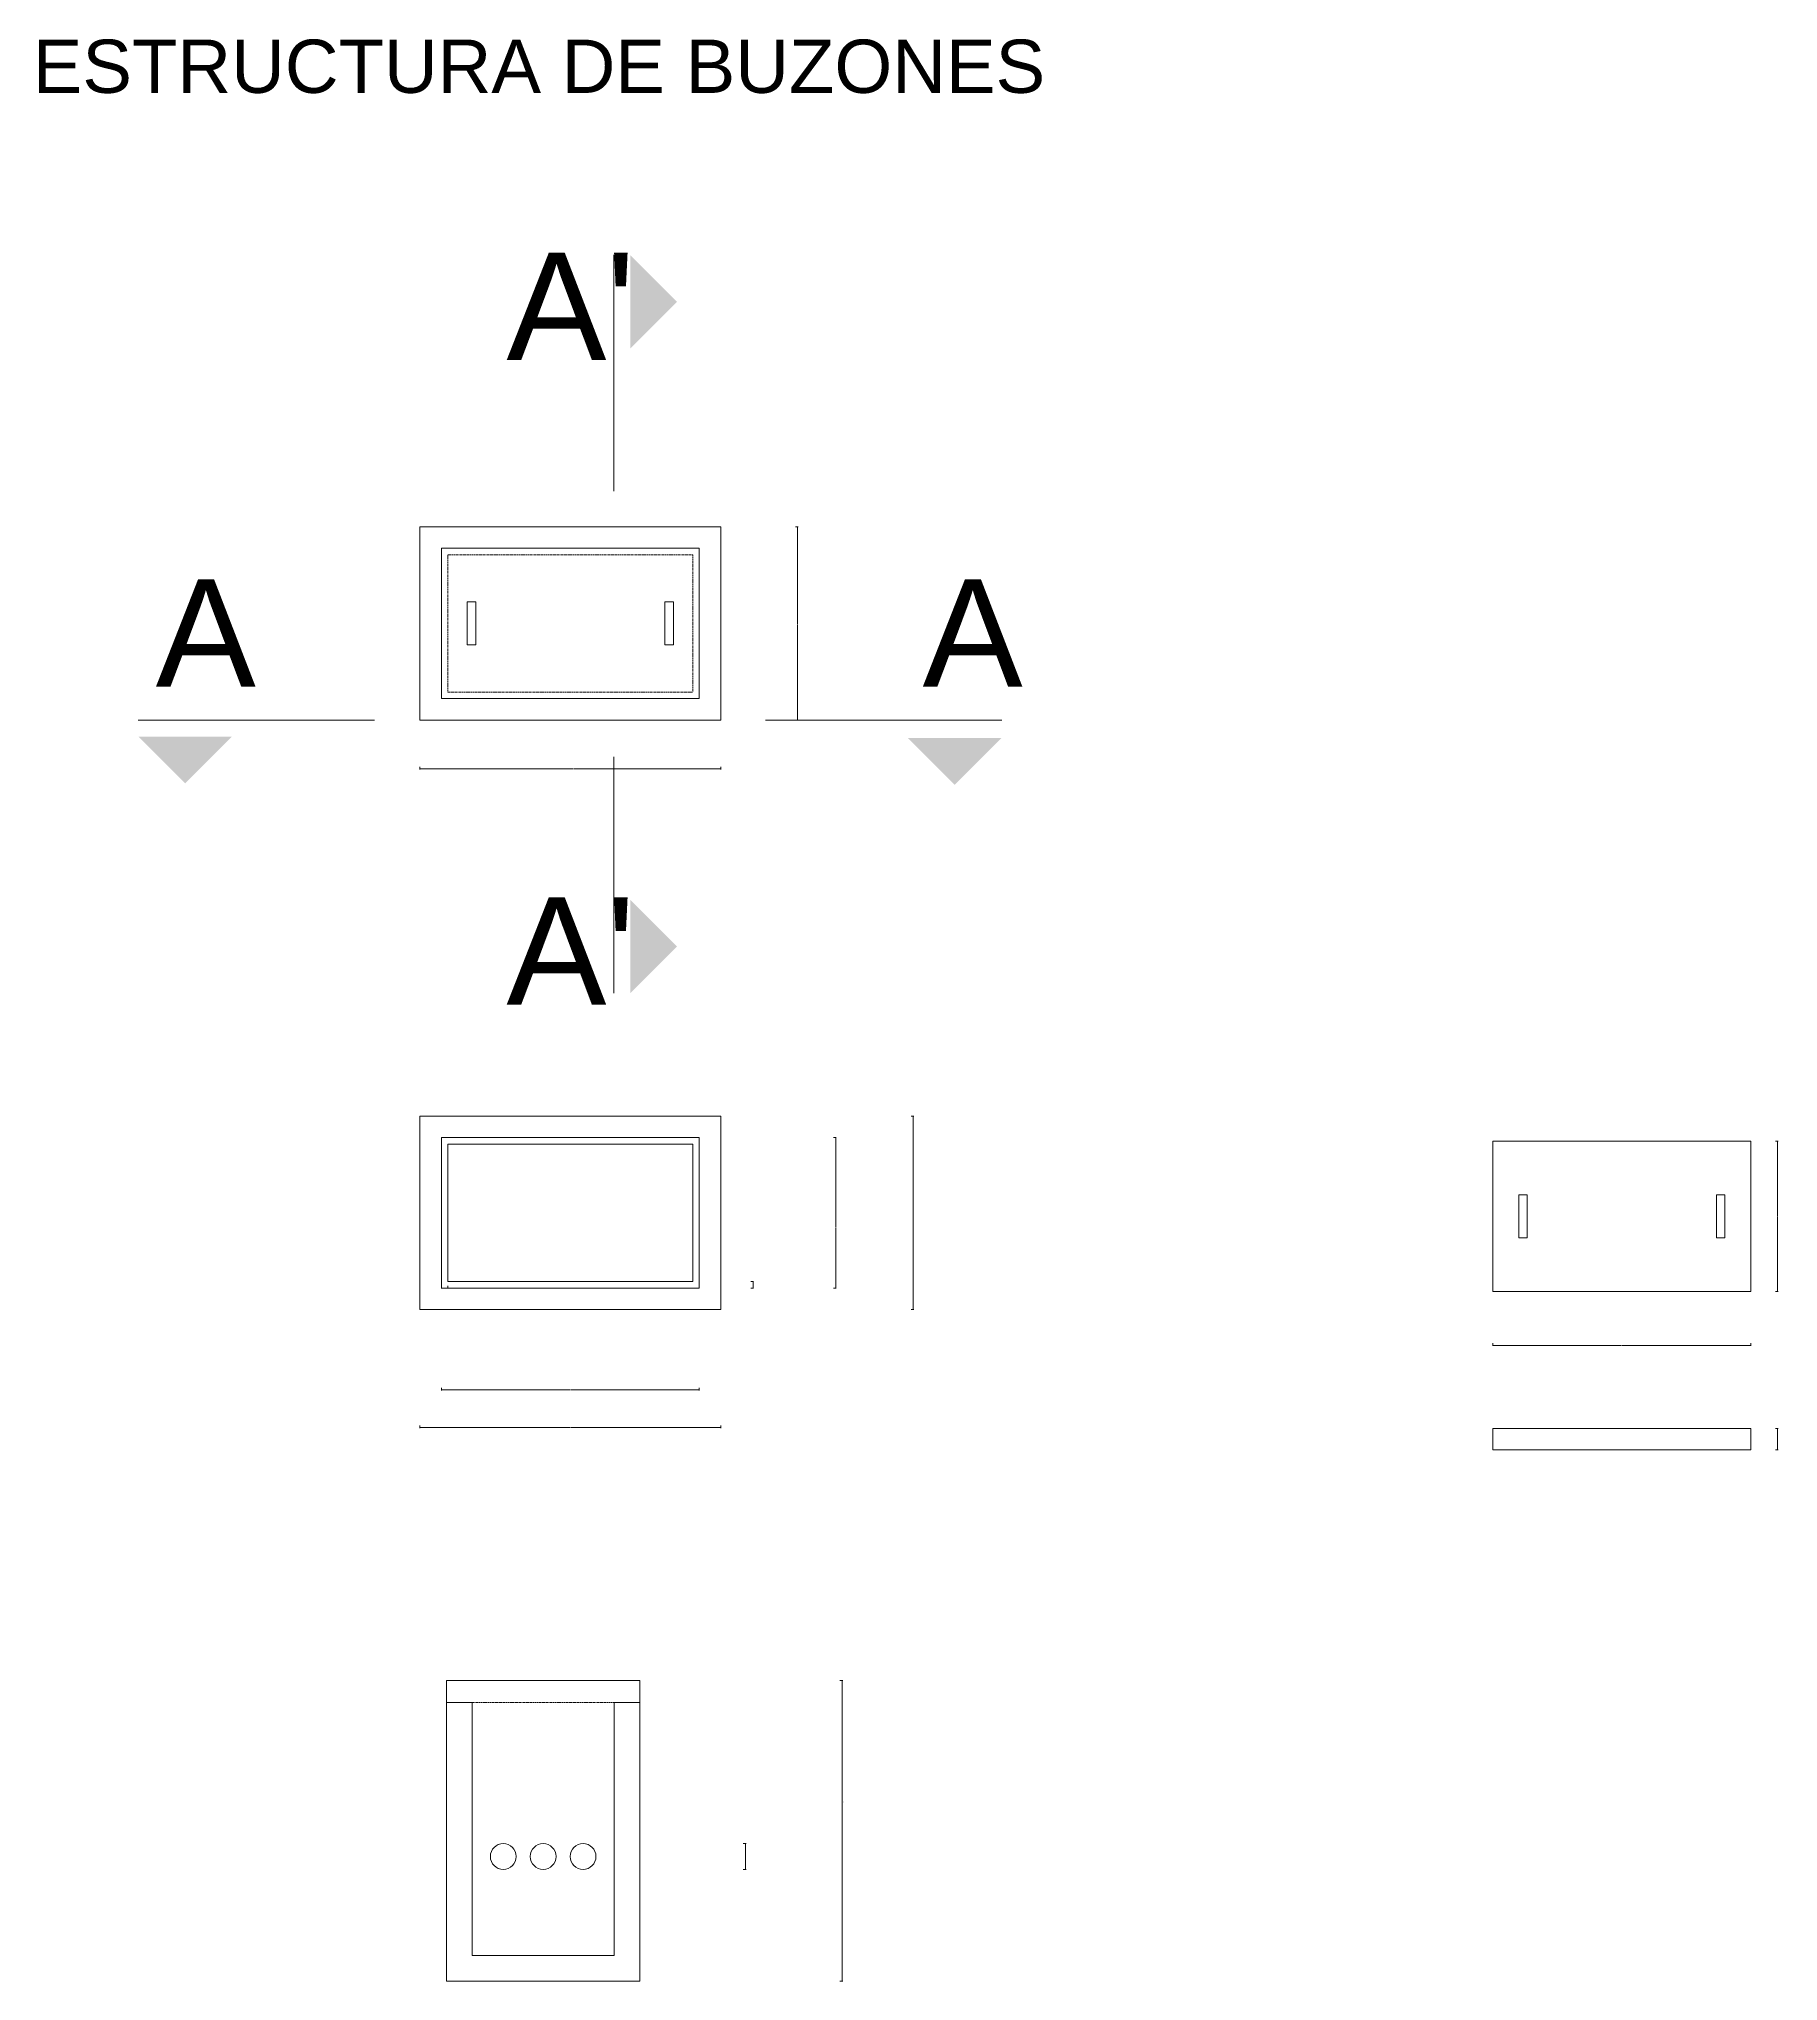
# Model space of a CAD drawing. Header units: inches. Extents: x 1693 to 10990, y 1878 to 5055.
# Drawn here: x 8124 to 8523.6, y 4199.2 to 4645.4 of the extents above; entities that cross this region are included whole.
import ezdxf

# ---------------------------------------------------------------- set-up
doc = ezdxf.new("R2010")
doc.units = ezdxf.units.IN
doc.header["$PDMODE"] = 1
doc.linetypes.add('01 HJ$0$REF - 01 HJ$0$HIDDEN2', pattern=[0.1875, 0.125, -0.0625])
doc.layers.add('CANALES', color=104, linetype='Continuous', lineweight=15)
doc.styles.get("Standard").update_dxf_attribs({"font": 'arial.ttf'})
doc.styles.add('TITULO', font='swissl.ttf')
doc.dimstyles.new('Cota 100', dxfattribs={"dimtxt": 0.12, "dimasz": 0.1, "dimexe": 0.125, "dimexo": 0.0625, "dimgap": 0.001, "dimtad": 0, "dimzin": 4, "dimdsep": 46, "dimtxsty": 'Standard', "dimblk": 'OBLIQUE', "dimcen": 0.09, "dimdle": 0.125, "dimclrd": 256, "dimclre": 256, "dimclrt": 3, "dimadec": 0, "dimazin": 1, "dimtfac": 1, "dimtmove": 2, "dimatfit": 3, "dimfxl": 0.5, "dimfxlon": 1, "dimtolj": 1, "dimtzin": 0, "dimlwd": -1, "dimlwe": -1, "dimarcsym": 0})

# ---------------------------------------------------------------- blocks, each defined once
blk = doc.blocks.new('*D141')
at = {"layer": 'CANALES', "transparency": 16777216}
for p, q in [((8211.58, 4478.16), (8211.58, 4477.54)), ((8211.63, 4477.66), (8246.85, 4477.66)), ((8280.63, 4477.66), (8247.02, 4477.66)), ((8280.68, 4478.16), (8280.68, 4477.54))]:
    blk.add_line(p, q, dxfattribs=at)
for points in [[(8211.63, 4477.67), (8211.63, 4477.65), (8211.58, 4477.66)], [(8280.63, 4477.67), (8280.63, 4477.65), (8280.68, 4477.66)]]:
    blk.add_solid(points, dxfattribs=at)
at = {"layer": 'Defpoints', "color": 0, "transparency": 16777216}
for p in [(8211.58, 4488.87), (8280.68, 4488.87), (8280.68, 4477.66)]:
    blk.add_point(p, dxfattribs=at)
at = {"layer": 'CANALES', "color": 3, "transparency": 16777216, "insert": (8246.93, 4477.66), "char_height": 0.05, "attachment_point": 5}
blk.add_mtext('\\A1;69.10', dxfattribs=at)
blk = doc.blocks.new('*D142')
at = {"layer": 'CANALES', "transparency": 16777216}
for p, q in [((8297.84, 4533.29), (8298.47, 4533.29)), ((8298.34, 4533.24), (8298.34, 4510.83)), ((8298.34, 4488.92), (8298.34, 4510.66)), ((8297.84, 4488.87), (8298.47, 4488.87))]:
    blk.add_line(p, q, dxfattribs=at)
for points in [[(8298.33, 4533.24), (8298.35, 4533.24), (8298.34, 4533.29)], [(8298.33, 4488.92), (8298.35, 4488.92), (8298.34, 4488.87)]]:
    blk.add_solid(points, dxfattribs=at)
at = {"layer": 'Defpoints', "color": 0, "transparency": 16777216}
for p in [(8280.68, 4533.29), (8298.34, 4533.29), (8280.68, 4488.87)]:
    blk.add_point(p, dxfattribs=at)
at = {"layer": 'CANALES', "color": 3, "transparency": 16777216, "insert": (8298.34, 4510.75), "char_height": 0.05, "attachment_point": 5, "rotation": 90}
blk.add_mtext('\\A1;44.42', dxfattribs=at)
blk = doc.blocks.new('*D143')
at = {"layer": 'CANALES', "transparency": 16777216}
for p, q in [((8458.07, 4345.75), (8458.07, 4345.13)), ((8517.3, 4345.75), (8517.3, 4345.13)), ((8458.12, 4345.25), (8487.6, 4345.25)), ((8517.25, 4345.25), (8487.77, 4345.25))]:
    blk.add_line(p, q, dxfattribs=at)
for points in [[(8458.12, 4345.26), (8458.12, 4345.24), (8458.07, 4345.25)], [(8517.25, 4345.26), (8517.25, 4345.24), (8517.3, 4345.25)]]:
    blk.add_solid(points, dxfattribs=at)
at = {"layer": 'Defpoints', "color": 0, "transparency": 16777216}
for p in [(8458.07, 4357.59), (8517.3, 4357.59), (8517.3, 4345.25)]:
    blk.add_point(p, dxfattribs=at)
at = {"layer": 'CANALES', "color": 3, "transparency": 16777216, "insert": (8487.69, 4345.25), "char_height": 0.05, "attachment_point": 5}
blk.add_mtext('\\A1;59.23', dxfattribs=at)
blk = doc.blocks.new('*D144')
at = {"layer": 'CANALES', "transparency": 16777216}
for p, q in [((8522.97, 4392.14), (8523.6, 4392.14)), ((8523.47, 4392.09), (8523.47, 4374.95)), ((8523.47, 4357.64), (8523.47, 4374.78)), ((8522.97, 4357.59), (8523.6, 4357.59))]:
    blk.add_line(p, q, dxfattribs=at)
for points in [[(8523.46, 4392.09), (8523.48, 4392.09), (8523.47, 4392.14)], [(8523.46, 4357.64), (8523.48, 4357.64), (8523.47, 4357.59)]]:
    blk.add_solid(points, dxfattribs=at)
at = {"layer": 'Defpoints', "color": 0, "transparency": 16777216}
for p in [(8517.3, 4392.14), (8523.47, 4392.14), (8517.3, 4357.59)]:
    blk.add_point(p, dxfattribs=at)
at = {"layer": 'CANALES', "color": 3, "transparency": 16777216, "insert": (8523.47, 4374.87), "char_height": 0.05, "attachment_point": 5, "rotation": 90}
blk.add_mtext('\\A1;34.55', dxfattribs=at)
blk = doc.blocks.new('*D147')
at = {"layer": 'CANALES', "transparency": 16777216}
for p, q in [((8216.52, 4358.91), (8216.52, 4358.28)), ((8216.57, 4358.41), (8217.95, 4358.41)), ((8218, 4358.91), (8218, 4358.28))]:
    blk.add_line(p, q, dxfattribs=at)
for points in [[(8216.57, 4358.42), (8216.57, 4358.4), (8216.52, 4358.41)], [(8217.95, 4358.42), (8217.95, 4358.4), (8218, 4358.41)]]:
    blk.add_solid(points, dxfattribs=at)
at = {"layer": 'Defpoints', "color": 0, "transparency": 16777216}
for p in [(8216.52, 4392.96), (8218, 4391.48), (8218, 4358.41)]:
    blk.add_point(p, dxfattribs=at)
at = {"layer": 'CANALES', "color": 3, "transparency": 16777216, "insert": (8216.68, 4342.49), "char_height": 0.05, "attachment_point": 5}
blk.add_mtext('\\A1;1.48', dxfattribs=at)
blk = doc.blocks.new('*D148')
at = {"layer": 'CANALES', "transparency": 16777216}
for p, q in [((8324.4, 4397.89), (8325.02, 4397.89)), ((8324.9, 4353.52), (8324.9, 4397.84)), ((8324.4, 4353.47), (8325.02, 4353.47))]:
    blk.add_line(p, q, dxfattribs=at)
for points in [[(8324.89, 4397.84), (8324.91, 4397.84), (8324.9, 4397.89)], [(8324.89, 4353.52), (8324.91, 4353.52), (8324.9, 4353.47)]]:
    blk.add_solid(points, dxfattribs=at)
at = {"layer": 'Defpoints', "color": 0, "transparency": 16777216}
for p in [(8280.68, 4397.89), (8324.9, 4397.89), (8280.68, 4353.47)]:
    blk.add_point(p, dxfattribs=at)
at = {"layer": 'CANALES', "color": 3, "transparency": 16777216, "insert": (8324.63, 4377.34), "char_height": 0.05, "attachment_point": 5, "rotation": 90}
blk.add_mtext('\\A1;44.42', dxfattribs=at)
blk = doc.blocks.new('*D149')
at = {"layer": 'CANALES', "transparency": 16777216}
for p, q in [((8216.52, 4335.52), (8216.52, 4334.9)), ((8216.57, 4335.02), (8246.13, 4335.02)), ((8275.7, 4335.02), (8246.3, 4335.02)), ((8275.75, 4335.52), (8275.75, 4334.9))]:
    blk.add_line(p, q, dxfattribs=at)
for points in [[(8216.57, 4335.03), (8216.57, 4335.02), (8216.52, 4335.02)], [(8275.7, 4335.03), (8275.7, 4335.02), (8275.75, 4335.02)]]:
    blk.add_solid(points, dxfattribs=at)
at = {"layer": 'Defpoints', "color": 0, "transparency": 16777216}
for p in [(8216.52, 4358.41), (8275.75, 4358.41), (8275.75, 4335.02)]:
    blk.add_point(p, dxfattribs=at)
at = {"layer": 'CANALES', "color": 3, "transparency": 16777216, "insert": (8246.21, 4335.02), "char_height": 0.05, "attachment_point": 5}
blk.add_mtext('\\A1;59.23', dxfattribs=at)
blk = doc.blocks.new('*D150')
at = {"layer": 'CANALES', "transparency": 16777216}
for p, q in [((8211.58, 4326.86), (8211.58, 4326.23)), ((8211.63, 4326.36), (8246.05, 4326.36)), ((8280.63, 4326.36), (8246.22, 4326.36)), ((8280.68, 4326.86), (8280.68, 4326.23))]:
    blk.add_line(p, q, dxfattribs=at)
for points in [[(8211.63, 4326.36), (8211.63, 4326.35), (8211.58, 4326.36)], [(8280.63, 4326.36), (8280.63, 4326.35), (8280.68, 4326.36)]]:
    blk.add_solid(points, dxfattribs=at)
at = {"layer": 'Defpoints', "color": 0, "transparency": 16777216}
for p in [(8211.58, 4353.47), (8280.68, 4353.47), (8280.68, 4326.36)]:
    blk.add_point(p, dxfattribs=at)
at = {"layer": 'CANALES', "color": 3, "transparency": 16777216, "insert": (8246.13, 4326.36), "char_height": 0.05, "attachment_point": 5}
blk.add_mtext('\\A1;69.10', dxfattribs=at)
blk = doc.blocks.new('*D151')
at = {"layer": 'CANALES', "transparency": 16777216}
for p, q in [((8306.61, 4392.96), (8307.23, 4392.96)), ((8307.11, 4392.91), (8307.11, 4372.49)), ((8307.11, 4358.46), (8307.11, 4372.32)), ((8306.61, 4358.41), (8307.23, 4358.41))]:
    blk.add_line(p, q, dxfattribs=at)
for points in [[(8307.1, 4392.91), (8307.12, 4392.91), (8307.11, 4392.96)], [(8307.1, 4358.46), (8307.12, 4358.46), (8307.11, 4358.41)]]:
    blk.add_solid(points, dxfattribs=at)
at = {"layer": 'Defpoints', "color": 0, "transparency": 16777216}
for p in [(8275.75, 4392.96), (8307.11, 4392.96), (8275.75, 4358.41)]:
    blk.add_point(p, dxfattribs=at)
at = {"layer": 'CANALES', "color": 3, "transparency": 16777216, "insert": (8307.11, 4372.41), "char_height": 0.05, "attachment_point": 5, "rotation": 90}
blk.add_mtext('\\A1;34.55', dxfattribs=at)
blk = doc.blocks.new('*D152')
at = {"layer": 'CANALES', "transparency": 16777216}
for p, q in [((8287.59, 4359.89), (8288.21, 4359.89)), ((8288.09, 4358.46), (8288.09, 4359.84)), ((8287.59, 4358.41), (8288.21, 4358.41))]:
    blk.add_line(p, q, dxfattribs=at)
for points in [[(8288.08, 4359.84), (8288.1, 4359.84), (8288.09, 4359.89)], [(8288.08, 4358.46), (8288.1, 4358.46), (8288.09, 4358.41)]]:
    blk.add_solid(points, dxfattribs=at)
at = {"layer": 'Defpoints', "color": 0, "transparency": 16777216}
for p in [(8274.27, 4359.89), (8288.09, 4359.89), (8275.75, 4358.41)]:
    blk.add_point(p, dxfattribs=at)
at = {"layer": 'CANALES', "color": 3, "transparency": 16777216, "insert": (8287.13, 4370.93), "char_height": 0.05, "attachment_point": 5, "rotation": 90}
blk.add_mtext('\\A1;1.48', dxfattribs=at)
blk = doc.blocks.new('*D158')
at = {"layer": 'CANALES', "transparency": 16777216}
for p, q in [((8522.97, 4326.17), (8523.6, 4326.17)), ((8523.47, 4321.28), (8523.47, 4326.12)), ((8522.97, 4321.23), (8523.6, 4321.23))]:
    blk.add_line(p, q, dxfattribs=at)
for points in [[(8523.46, 4326.12), (8523.48, 4326.12), (8523.47, 4326.17)], [(8523.46, 4321.28), (8523.48, 4321.28), (8523.47, 4321.23)]]:
    blk.add_solid(points, dxfattribs=at)
at = {"layer": 'Defpoints', "color": 0, "transparency": 16777216}
for p in [(8517.3, 4326.17), (8523.47, 4326.17), (8517.3, 4321.23)]:
    blk.add_point(p, dxfattribs=at)
at = {"layer": 'CANALES', "color": 3, "transparency": 16777216, "insert": (8523.47, 4331.62), "char_height": 0.05, "attachment_point": 5, "rotation": 90}
blk.add_mtext('\\A1;4.94', dxfattribs=at)
blk = doc.blocks.new('*D159')
at = {"layer": 'CANALES', "transparency": 16777216}
for p, q in [((8308.07, 4268.29), (8308.7, 4268.29)), ((8308.57, 4199.25), (8308.57, 4268.24)), ((8308.07, 4199.2), (8308.7, 4199.2))]:
    blk.add_line(p, q, dxfattribs=at)
for points in [[(8308.56, 4268.24), (8308.58, 4268.24), (8308.57, 4268.29)], [(8308.56, 4199.25), (8308.58, 4199.25), (8308.57, 4199.2)]]:
    blk.add_solid(points, dxfattribs=at)
at = {"layer": 'Defpoints', "color": 0, "transparency": 16777216}
for p in [(8261.27, 4268.29), (8308.57, 4268.29), (8261.2, 4199.2)]:
    blk.add_point(p, dxfattribs=at)
at = {"layer": 'CANALES', "color": 3, "transparency": 16777216, "insert": (8308.78, 4240.37), "char_height": 0.05, "attachment_point": 5, "rotation": 90}
blk.add_mtext('\\A1;69.10', dxfattribs=at)
blk = doc.blocks.new('*D160')
at = {"layer": 'CANALES', "transparency": 16777216}
for p, q in [((8285.86, 4230.78), (8286.49, 4230.78)), ((8286.36, 4224.91), (8286.36, 4230.73)), ((8285.86, 4224.86), (8286.49, 4224.86))]:
    blk.add_line(p, q, dxfattribs=at)
for points in [[(8286.35, 4230.73), (8286.37, 4230.73), (8286.36, 4230.78)], [(8286.35, 4224.91), (8286.37, 4224.91), (8286.36, 4224.86)]]:
    blk.add_solid(points, dxfattribs=at)
at = {"layer": 'Defpoints', "color": 0, "transparency": 16777216}
for p in [(8249.05, 4230.78), (8286.36, 4230.78), (8249.05, 4224.86)]:
    blk.add_point(p, dxfattribs=at)
at = {"layer": 'CANALES', "color": 3, "transparency": 16777216, "insert": (8286.36, 4235.04), "char_height": 0.05, "attachment_point": 5, "rotation": 90}
blk.add_mtext('\\A1;5.92', dxfattribs=at)

msp = doc.modelspace()

# ---------------------------------------------------------------- hatches: boundary and pattern name
at = {"layer": 'CANALES'}
h = msp.add_hatch(color=256, dxfattribs=at)
h.dxf.hatch_style = 1
h.paths.add_polyline_path([(8259.904, 4574.202), (8259.904, 4595.695), (8270.65, 4584.949)])
h = msp.add_hatch(color=256, dxfattribs=at)
h.dxf.hatch_style = 1
h.paths.add_polyline_path([(8146.919, 4485.098), (8168.411, 4485.098), (8157.665, 4474.351)])
h = msp.add_hatch(color=256, dxfattribs=at)
h.dxf.hatch_style = 1
h.paths.add_polyline_path([(8323.697, 4484.754), (8345.19, 4484.754), (8334.444, 4474.008)])
h = msp.add_hatch(color=256, dxfattribs=at)
h.dxf.hatch_style = 1
h.paths.add_polyline_path([(8259.904, 4426.128), (8259.904, 4447.621), (8270.65, 4436.875)])

# ---------------------------------------------------------------- linework, layer by layer
for p, q in [((8256.127, 4541.426), (8256.127, 4595.719)), ((8146.879, 4488.871), (8201.171, 4488.871)), ((8290.991, 4488.871), (8345.283, 4488.871)), ((8256.127, 4426.168), (8256.127, 4480.461))]:
    msp.add_line(p, q, dxfattribs=at)
at = {"layer": 'CANALES', "color": 5}
for p, q in [((8216.52, 4528.357), (8275.748, 4528.357)), ((8216.52, 4493.807), (8216.52, 4528.357)), ((8275.748, 4528.357), (8275.748, 4493.807)), ((8275.748, 4493.807), (8216.52, 4493.807)), ((8216.52, 4392.957), (8275.748, 4392.957)), ((8216.52, 4358.407), (8216.52, 4392.957)), ((8275.748, 4392.957), (8275.748, 4358.407)), ((8275.748, 4358.407), (8216.52, 4358.407))]:
    msp.add_line(p, q, dxfattribs=at)
at = {"layer": 'CANALES', "color": 5, "linetype": '01 HJ$0$REF - 01 HJ$0$HIDDEN2', "ltscale": 0.1}
msp.add_line((8256.173, 4263.182), (8223.597, 4263.182), dxfattribs=at)
at = {"layer": 'CANALES', "color": 5}
for points in [[(8211.584, 4533.292), (8280.684, 4533.292), (8280.684, 4488.871), (8211.584, 4488.871), (8211.584, 4533.292)], [(8211.584, 4397.893), (8280.684, 4397.893), (8280.684, 4353.472), (8211.584, 4353.472), (8211.584, 4397.893)], [(8218.001, 4391.476), (8274.268, 4391.476), (8274.268, 4359.888), (8218.001, 4359.888), (8218.001, 4391.476)], [(8217.674, 4268.295), (8262.095, 4268.295), (8262.095, 4199.195), (8217.674, 4199.195), (8217.674, 4268.295), (8217.674, 4268.295)], [(8217.674, 4263.182), (8223.597, 4263.182), (8223.597, 4205.118)], [(8262.095, 4263.182), (8256.173, 4263.182), (8256.173, 4205.118)], [(8223.597, 4205.118), (8256.173, 4205.118)]]:
    msp.add_lwpolyline(points, dxfattribs=at)
at = {"layer": 'CANALES', "color": 3}
for points in [[(8216.52, 4528.357), (8216.52, 4493.807), (8275.748, 4493.807), (8275.748, 4528.357), (8216.52, 4528.357)], [(8222.443, 4511.082), (8222.443, 4516.017), (8224.417, 4516.017), (8224.417, 4511.082), (8224.417, 4506.146), (8222.443, 4506.146), (8222.443, 4511.082)], [(8269.826, 4511.082), (8269.826, 4516.017), (8267.851, 4516.017), (8267.851, 4511.082), (8267.851, 4506.146), (8269.826, 4506.146), (8269.826, 4511.082)], [(8458.073, 4392.142), (8458.073, 4357.592), (8517.301, 4357.592), (8517.301, 4392.142), (8458.073, 4392.142)], [(8463.996, 4374.867), (8463.996, 4379.803), (8465.97, 4379.803), (8465.97, 4374.867), (8465.97, 4369.931), (8463.996, 4369.931), (8463.996, 4374.867)], [(8511.378, 4374.867), (8511.378, 4379.803), (8509.404, 4379.803), (8509.404, 4374.867), (8509.404, 4369.931), (8511.378, 4369.931), (8511.378, 4374.867)], [(8458.073, 4326.169), (8517.301, 4326.169), (8517.301, 4321.233), (8458.073, 4321.233), (8458.073, 4326.169)]]:
    msp.add_lwpolyline(points, dxfattribs=at)
at = {"layer": 'CANALES', "color": 5, "linetype": '01 HJ$0$REF - 01 HJ$0$HIDDEN2', "ltscale": 0.1}
msp.add_lwpolyline([(8218.001, 4526.876), (8274.268, 4526.876), (8274.268, 4495.288), (8218.001, 4495.288), (8218.001, 4526.876)], dxfattribs=at)
at = {"layer": 'CANALES', "color": 0}
for centre in [(8230.721, 4227.822), (8239.885, 4227.822), (8249.049, 4227.822)]:
    msp.add_circle(centre, 2.961, dxfattribs=at)

# ---------------------------------------------------------------- texts
at = {"layer": 'CANALES', "color": 0, "style": 'TITULO'}
msp.add_text('ESTRUCTURA DE BUZONES ', height=12.23244, dxfattribs=at).set_placement((8122.626, 4632.952))
at = {"layer": 'CANALES', "attachment_point": 1}
for s, insert, char_height in [("A'", (8231.438, 4596.249, -0.001), 24.6784), ('A', (8150.875, 4521.245), 24.678), ('A', (8327.044, 4521.245), 24.678), ("A'", (8231.438, 4448.175, -0.001), 24.6784)]:
    msp.add_mtext_dynamic_manual_height_columns(s, width=0.74374, gutter_width=12.5, heights=[0], dxfattribs=dict(at, insert=insert, char_height=char_height))

# ---------------------------------------------------------------- dimensions: what is measured, and where the dimension line sits
at = {"layer": 'CANALES', "color": 5}
for base, p1, p2, picture, middle in [((8298.342, 4533.292), (8280.684, 4488.871), (8280.684, 4533.292), '*D142', (8298.342, 4510.746)), ((8324.897, 4397.893), (8280.684, 4353.472), (8280.684, 4397.893), '*D148', (8324.632, 4377.342)), ((8307.109, 4392.957), (8275.748, 4358.407), (8275.748, 4392.957), '*D151', (8307.109, 4372.407)), ((8523.47, 4392.142), (8517.301, 4357.592), (8517.301, 4392.142), '*D144', (8523.47, 4374.867)), ((8288.088, 4359.888), (8275.748, 4358.407), (8274.268, 4359.888), '*D152', (8287.131, 4370.926)), ((8523.47, 4326.169), (8517.301, 4321.233), (8517.301, 4326.169), '*D158', (8523.47, 4331.617)), ((8308.572, 4268.295), (8261.204, 4199.195), (8261.272, 4268.295), '*D159', (8308.783, 4240.366)), ((8286.361, 4230.783), (8249.049, 4224.861), (8249.049, 4230.783), '*D160', (8286.361, 4235.039))]:
    dim = msp.add_linear_dim(base=base, p1=p1, p2=p2, angle=90, dimstyle='Cota 100', override={"dimtxt": 0.05, "dimasz": 0.05, "dimsah": 1}, dxfattribs=at)
    dim.commit()
    dim.dimension.update_dxf_attribs({"geometry": picture, "text_midpoint": middle, "dimtype": 160})
for base, p1, p2, picture, middle in [((8280.684, 4477.661), (8211.584, 4488.871), (8280.684, 4488.871), '*D141', (8246.931, 4477.661)), ((8218.001, 4358.407), (8216.52, 4392.957), (8218.001, 4391.476), '*D147', (8216.677, 4342.49)), ((8275.748, 4335.025), (8216.52, 4358.407), (8275.748, 4358.407), '*D149', (8246.213, 4335.025)), ((8517.301, 4345.253), (8458.073, 4357.592), (8517.301, 4357.592), '*D143', (8487.687, 4345.253)), ((8280.684, 4326.356), (8211.584, 4353.472), (8280.684, 4353.472), '*D150', (8246.134, 4326.356))]:
    dim = msp.add_linear_dim(base=base, p1=p1, p2=p2, dimstyle='Cota 100', override={"dimtxt": 0.05, "dimasz": 0.05, "dimsah": 1}, dxfattribs=at)
    dim.commit()
    dim.dimension.update_dxf_attribs({"geometry": picture, "text_midpoint": middle, "dimtype": 160})

doc.saveas('drawing.dxf')
